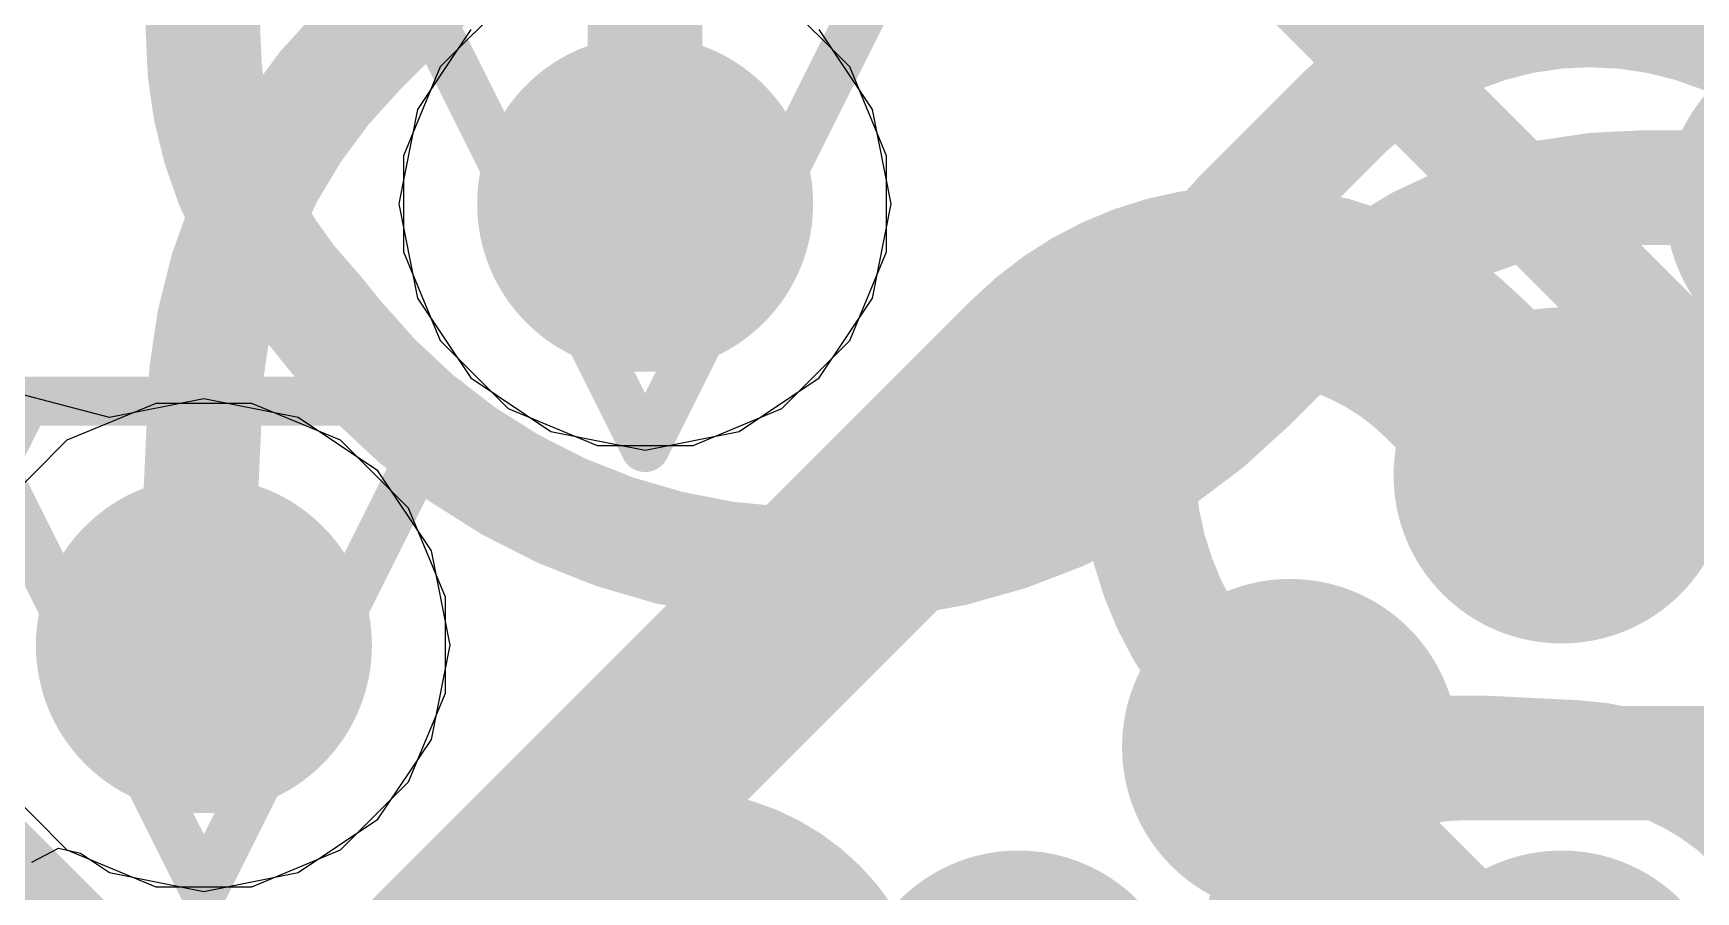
# Model space of a CAD drawing. Header units: inches. Extents: x -6 to 283, y -12 to 154.
# Drawn here: x 59.746 to 61.477, y 5.721 to 6.615 of the extents above; entities that cross this region are included whole.
import ezdxf

# ---------------------------------------------------------------- set-up
doc = ezdxf.new("R2010")
doc.units = ezdxf.units.IN
for name, color, linetype in [('Bottom Layer', 5, 'Continuous'), ('Drill Drawing', 1, 'Continuous'), ('GND-1', 16, 'Continuous'), ('GND-2', 90, 'Continuous'), ('GND-3', 216, 'Continuous'), ('GND-4', 54, 'Continuous'), ('PWR-1', 156, 'Continuous'), ('PWR-2', 130, 'Continuous'), ('Signal L1', 76, 'Continuous'), ('Signal L2', 6, 'Continuous'), ('Top Layer', 1, 'Continuous'), ('Top Paste', 8, 'Continuous'), ('Top Solder', 216, 'Continuous'), ('Via Holes', 16, 'Continuous')]:
    doc.layers.add(name, color=color, linetype=linetype)

# ---------------------------------------------------------------- blocks, each defined once
blk = doc.blocks.new('BGA_565_15_5_14_4__57')
at = {"layer": 'Top Layer'}
h = blk.add_hatch(color=1, dxfattribs=at)
edge = h.paths.add_edge_path()
edge.add_arc((-3.40000082, 6.399999899999999), 0.12499848, 0, 360)
h = blk.add_hatch(color=1, dxfattribs=at)
edge = h.paths.add_edge_path()
edge.add_arc((-2.99999908, 6.399999899999999), 0.12499848, 0, 360)
h = blk.add_hatch(color=1, dxfattribs=at)
edge = h.paths.add_edge_path()
edge.add_arc((-2.9250005, 5.52500038), 0.12499848, 0, 360)
h = blk.add_hatch(color=1, dxfattribs=at)
edge = h.paths.add_edge_path()
edge.add_arc((-2.27499926, 5.52500038), 0.12499848, 0, 360)
at = {"layer": 'Top Paste'}
h = blk.add_hatch(color=8, dxfattribs=at)
edge = h.paths.add_edge_path()
edge.add_arc((-3.40000082, 6.399999899999999), 0.12499848, 0, 360)
h = blk.add_hatch(color=8, dxfattribs=at)
edge = h.paths.add_edge_path()
edge.add_arc((-2.99999908, 6.399999899999999), 0.12499848, 0, 360)
h = blk.add_hatch(color=8, dxfattribs=at)
edge = h.paths.add_edge_path()
edge.add_arc((-2.9250005, 5.52500038), 0.12499848, 0, 360)
h = blk.add_hatch(color=8, dxfattribs=at)
edge = h.paths.add_edge_path()
edge.add_arc((-2.27499926, 5.52500038), 0.12499848, 0, 360)
at = {"layer": 'Top Solder'}
h = blk.add_hatch(color=216, dxfattribs=at)
edge = h.paths.add_edge_path()
edge.add_arc((-2.99999908, 6.7999991), 0.17499838, 0, 360)
h = blk.add_hatch(color=216, dxfattribs=at)
edge = h.paths.add_edge_path()
edge.add_arc((-3.80000002, 6.399999899999999), 0.17499838, 0, 360)
h = blk.add_hatch(color=216, dxfattribs=at)
edge = h.paths.add_edge_path()
edge.add_arc((-3.40000082, 6.399999899999999), 0.17499838, 0, 360)
h = blk.add_hatch(color=216, dxfattribs=at)
edge = h.paths.add_edge_path()
edge.add_arc((-2.99999908, 6.399999899999999), 0.17499838, 0, 360)
h = blk.add_hatch(color=216, dxfattribs=at)
edge = h.paths.add_edge_path()
edge.add_arc((-2.59999988, 6.399999899999999), 0.17499838, 0, 360)
h = blk.add_hatch(color=216, dxfattribs=at)
edge = h.paths.add_edge_path()
edge.add_arc((-2.9250005, 5.52500038), 0.17499838, 0, 360)
h = blk.add_hatch(color=216, dxfattribs=at)
edge = h.paths.add_edge_path()
edge.add_arc((-2.27499926, 5.52500038), 0.17499838, 0, 360)

msp = doc.modelspace()

# ---------------------------------------------------------------- hatches: boundary and pattern name
at = {"layer": 'Bottom Layer'}
h = msp.add_hatch(color=5, dxfattribs=at)
edge = h.paths.add_edge_path()
edge.add_arc((60.38287644, 6.43749792), 0.1499997, 0, 360)
h = msp.add_hatch(color=5, dxfattribs=at)
edge = h.paths.add_edge_path()
edge.add_arc((59.92325582, 5.977877299999999), 0.1499997, 0, 360)
at = {"layer": 'GND-1'}
h = msp.add_hatch(color=16, dxfattribs=at)
edge = h.paths.add_edge_path()
edge.add_arc((60.38287644, 6.43749792), 0.1499997, 0, 360)
h = msp.add_hatch(color=16, dxfattribs=at)
edge = h.paths.add_edge_path()
edge.add_arc((59.92325582, 5.977877299999999), 0.1499997, 0, 360)
at = {"layer": 'GND-2'}
h = msp.add_hatch(color=90, dxfattribs=at)
edge = h.paths.add_edge_path()
edge.add_arc((60.38287644, 6.43749792), 0.1499997, 0, 360)
h = msp.add_hatch(color=90, dxfattribs=at)
edge = h.paths.add_edge_path()
edge.add_arc((59.92325582, 5.977877299999999), 0.1499997, 0, 360)
at = {"layer": 'GND-3'}
h = msp.add_hatch(color=216, dxfattribs=at)
edge = h.paths.add_edge_path()
edge.add_arc((60.38287644, 6.43749792), 0.1499997, 0, 360)
h = msp.add_hatch(color=216, dxfattribs=at)
edge = h.paths.add_edge_path()
edge.add_arc((59.92325582, 5.977877299999999), 0.1499997, 0, 360)
at = {"layer": 'GND-4'}
h = msp.add_hatch(color=54, dxfattribs=at)
edge = h.paths.add_edge_path()
edge.add_arc((60.38287644, 6.43749792), 0.1499997, 0, 360)
h = msp.add_hatch(color=54, dxfattribs=at)
edge = h.paths.add_edge_path()
edge.add_arc((59.92325582, 5.977877299999999), 0.1499997, 0, 360)
at = {"layer": 'PWR-1'}
h = msp.add_hatch(color=156, dxfattribs=at)
edge = h.paths.add_edge_path()
edge.add_arc((60.38287644, 6.43749792), 0.1499997, 0, 360)
h = msp.add_hatch(color=156, dxfattribs=at)
edge = h.paths.add_edge_path()
edge.add_arc((59.92325582, 5.977877299999999), 0.1499997, 0, 360)
at = {"layer": 'PWR-2'}
h = msp.add_hatch(color=130, dxfattribs=at)
edge = h.paths.add_edge_path()
edge.add_arc((60.38287644, 6.43749792), 0.1499997, 0, 360)
h = msp.add_hatch(color=130, dxfattribs=at)
edge = h.paths.add_edge_path()
edge.add_arc((59.92325582, 5.977877299999999), 0.1499997, 0, 360)
at = {"layer": 'Signal L1'}
h = msp.add_hatch(color=76, dxfattribs=at)
edge = h.paths.add_edge_path()
edge.add_arc((60.38287644, 6.43749792), 0.1499997, 0, 360)
h = msp.add_hatch(color=76, dxfattribs=at)
edge = h.paths.add_edge_path()
edge.add_arc((59.92325582, 5.977877299999999), 0.1499997, 0, 360)
at = {"layer": 'Signal L2'}
h = msp.add_hatch(color=6, dxfattribs=at)
edge = h.paths.add_edge_path()
edge.add_arc((60.38287644, 6.43749792), 0.1499997, 0, 360)
h = msp.add_hatch(color=6, dxfattribs=at)
edge = h.paths.add_edge_path()
edge.add_arc((59.92325582, 5.977877299999999), 0.1499997, 0, 360)
at = {"layer": 'Top Layer'}
h = msp.add_hatch(color=1, dxfattribs=at)
edge = h.paths.add_edge_path()
edge.add_arc((60.38287644, 6.43749792), 0.1499997, 0, 360)
h = msp.add_hatch(color=1, dxfattribs=at)
edge = h.paths.add_edge_path()
edge.add_arc((59.92325582, 5.977877299999999), 0.1499997, 0, 360)
at = {"layer": 'Via Holes'}
h = msp.add_hatch(color=7, dxfattribs=at)
edge = h.paths.add_edge_path()
edge.add_arc((60.38287644, 6.43749792), 0.07499858, 0, 360)
h = msp.add_hatch(color=7, dxfattribs=at)
edge = h.paths.add_edge_path()
edge.add_arc((59.92325582, 5.977877299999999), 0.07499858, 0, 360)

# ---------------------------------------------------------------- linework, layer by layer
at = {"layer": 'Bottom Layer'}
msp.add_lwpolyline([(60.84249706, 6.89711854, 0.10668, 0.10668, 0), (62.14039641999999, 5.59921156, 0.10668, 0.10668, 0)], format="xyseb", dxfattribs=at)
at = {"layer": 'Drill Drawing'}
for points in [[(60.12887644, 6.691497919999999, 0.0508, 0.0508, 0), (60.38287644, 6.18349792, 0.0508, 0.0508, 0)], [(60.38287644, 6.18349792, 0.0508, 0.0508, 0), (60.63687644, 6.691497919999999, 0.0508, 0.0508, 0)], [(59.22644746, 6.2263147, 0.0508, 0.0508, 0), (59.73444746, 6.2263147, 0.0508, 0.0508, 0)], [(59.48044745999999, 5.7183147, 0.0508, 0.0508, 0), (59.73444746, 6.2263147, 0.0508, 0.0508, 0)], [(59.66925582, 6.2318773, 0.0508, 0.0508, 0), (60.17725582, 6.2318773, 0.0508, 0.0508, 0)], [(59.66925582, 6.2318773, 0.0508, 0.0508, 0), (59.92325582, 5.7238773, 0.0508, 0.0508, 0)], [(59.92325582, 5.7238773, 0.0508, 0.0508, 0), (60.17725582, 6.2318773, 0.0508, 0.0508, 0)]]:
    msp.add_lwpolyline(points, format="xyseb", dxfattribs=at)
for points in [[(59.72174746, 6.2263147, 0.0254, 0.0254, 1), (59.74714745999999, 6.2263147, 0.0254, 0.0254, 1)], [(59.72174746, 6.2263147, 0.0254, 0.0254, 1), (59.74714745999999, 6.2263147, 0.0254, 0.0254, 1)], [(60.16455581999999, 6.2318773, 0.0254, 0.0254, 1), (60.18995582, 6.2318773, 0.0254, 0.0254, 1)], [(60.16455581999999, 6.2318773, 0.0254, 0.0254, 1), (60.18995582, 6.2318773, 0.0254, 0.0254, 1)], [(60.37017644, 6.18349792, 0.0254, 0.0254, 1), (60.39557644, 6.18349792, 0.0254, 0.0254, 1)], [(60.37017644, 6.18349792, 0.0254, 0.0254, 1), (60.39557644, 6.18349792, 0.0254, 0.0254, 1)], [(59.91055582, 5.7238773, 0.0254, 0.0254, 1), (59.93595582, 5.7238773, 0.0254, 0.0254, 1)], [(59.91055582, 5.7238773, 0.0254, 0.0254, 1), (59.93595582, 5.7238773, 0.0254, 0.0254, 1)]]:
    msp.add_lwpolyline(points, format="xyseb", close=True, dxfattribs=at)
at = {"layer": 'GND-1'}
for p, q in [((60.24035703999999, 6.650794419999999), (60.16957993999999, 6.58001732)), ((60.59617294, 6.58001732), (60.52539583999999, 6.650794419999999)), ((60.16957993999999, 6.58001732), (60.13127674, 6.48754354)), ((60.63447613999999, 6.48754354), (60.59617294, 6.58001732)), ((60.13127674, 6.48754354), (60.13127674, 6.3874523)), ((60.63447613999999, 6.3874523), (60.63447613999999, 6.48754354)), ((60.13127674, 6.3874523), (60.16957993999999, 6.29497852)), ((60.59617294, 6.29497852), (60.63447613999999, 6.3874523)), ((60.16957993999999, 6.29497852), (60.24035703999999, 6.22420142)), ((60.52539583999999, 6.22420142), (60.59617294, 6.29497852)), ((59.87321019999999, 6.229476999999999), (59.78073642, 6.1911738)), ((59.97330144, 6.229476999999999), (59.87321019999999, 6.229476999999999)), ((60.06577521999999, 6.1911738), (59.97330144, 6.229476999999999)), ((60.24035703999999, 6.22420142), (60.33283082, 6.185898219999999)), ((60.43292206, 6.185898219999999), (60.52539583999999, 6.22420142)), ((59.78073642, 6.1911738), (59.70995932, 6.1203967)), ((60.13655231999999, 6.1203967), (60.06577521999999, 6.1911738)), ((60.33283082, 6.185898219999999), (60.43292206, 6.185898219999999)), ((60.17485552, 6.02792292), (60.13655231999999, 6.1203967)), ((60.17485552, 5.92783168), (60.17485552, 6.02792292)), ((60.13655231999999, 5.8353579), (60.17485552, 5.92783168)), ((59.70995932, 5.8353579), (59.78073642, 5.764580799999999)), ((60.06577521999999, 5.764580799999999), (60.13655231999999, 5.8353579)), ((59.78073642, 5.764580799999999), (59.87321019999999, 5.7262776)), ((59.97330144, 5.7262776), (60.06577521999999, 5.764580799999999)), ((59.87321019999999, 5.7262776), (59.97330144, 5.7262776))]:
    msp.add_line(p, q, dxfattribs=at)
at = {"layer": 'GND-2'}
for p, q in [((60.24035703999999, 6.650794419999999), (60.16957993999999, 6.58001732)), ((60.59617294, 6.58001732), (60.52539583999999, 6.650794419999999)), ((60.16957993999999, 6.58001732), (60.13127674, 6.48754354)), ((60.63447613999999, 6.48754354), (60.59617294, 6.58001732)), ((60.13127674, 6.48754354), (60.13127674, 6.3874523)), ((60.63447613999999, 6.3874523), (60.63447613999999, 6.48754354)), ((60.13127674, 6.3874523), (60.16957993999999, 6.29497852)), ((60.59617294, 6.29497852), (60.63447613999999, 6.3874523)), ((60.16957993999999, 6.29497852), (60.24035703999999, 6.22420142)), ((60.52539583999999, 6.22420142), (60.59617294, 6.29497852)), ((59.87321019999999, 6.229476999999999), (59.78073642, 6.1911738)), ((59.97330144, 6.229476999999999), (59.87321019999999, 6.229476999999999)), ((60.06577521999999, 6.1911738), (59.97330144, 6.229476999999999)), ((60.24035703999999, 6.22420142), (60.33283082, 6.185898219999999)), ((60.43292206, 6.185898219999999), (60.52539583999999, 6.22420142)), ((59.78073642, 6.1911738), (59.70995932, 6.1203967)), ((60.13655231999999, 6.1203967), (60.06577521999999, 6.1911738)), ((60.33283082, 6.185898219999999), (60.43292206, 6.185898219999999)), ((60.17485552, 6.02792292), (60.13655231999999, 6.1203967)), ((60.17485552, 5.92783168), (60.17485552, 6.02792292)), ((60.13655231999999, 5.8353579), (60.17485552, 5.92783168)), ((59.70995932, 5.8353579), (59.78073642, 5.764580799999999)), ((60.06577521999999, 5.764580799999999), (60.13655231999999, 5.8353579)), ((59.78073642, 5.764580799999999), (59.87321019999999, 5.7262776)), ((59.97330144, 5.7262776), (60.06577521999999, 5.764580799999999)), ((59.87321019999999, 5.7262776), (59.97330144, 5.7262776))]:
    msp.add_line(p, q, dxfattribs=at)
at = {"layer": 'GND-3'}
for p, q in [((60.24035703999999, 6.650794419999999), (60.16957993999999, 6.58001732)), ((60.59617294, 6.58001732), (60.52539583999999, 6.650794419999999)), ((60.16957993999999, 6.58001732), (60.13127674, 6.48754354)), ((60.63447613999999, 6.48754354), (60.59617294, 6.58001732)), ((60.13127674, 6.48754354), (60.13127674, 6.3874523)), ((60.63447613999999, 6.3874523), (60.63447613999999, 6.48754354)), ((60.13127674, 6.3874523), (60.16957993999999, 6.29497852)), ((60.59617294, 6.29497852), (60.63447613999999, 6.3874523)), ((60.16957993999999, 6.29497852), (60.24035703999999, 6.22420142)), ((60.52539583999999, 6.22420142), (60.59617294, 6.29497852)), ((59.87321019999999, 6.229476999999999), (59.78073642, 6.1911738)), ((59.97330144, 6.229476999999999), (59.87321019999999, 6.229476999999999)), ((60.06577521999999, 6.1911738), (59.97330144, 6.229476999999999)), ((60.24035703999999, 6.22420142), (60.33283082, 6.185898219999999)), ((60.43292206, 6.185898219999999), (60.52539583999999, 6.22420142)), ((59.78073642, 6.1911738), (59.70995932, 6.1203967)), ((60.13655231999999, 6.1203967), (60.06577521999999, 6.1911738)), ((60.33283082, 6.185898219999999), (60.43292206, 6.185898219999999)), ((60.17485552, 6.02792292), (60.13655231999999, 6.1203967)), ((60.17485552, 5.92783168), (60.17485552, 6.02792292)), ((60.13655231999999, 5.8353579), (60.17485552, 5.92783168)), ((59.70995932, 5.8353579), (59.78073642, 5.764580799999999)), ((60.06577521999999, 5.764580799999999), (60.13655231999999, 5.8353579)), ((59.78073642, 5.764580799999999), (59.87321019999999, 5.7262776)), ((59.97330144, 5.7262776), (60.06577521999999, 5.764580799999999)), ((59.87321019999999, 5.7262776), (59.97330144, 5.7262776))]:
    msp.add_line(p, q, dxfattribs=at)
at = {"layer": 'GND-4'}
for p, q in [((60.24035703999999, 6.650794419999999), (60.16957993999999, 6.58001732)), ((60.59617294, 6.58001732), (60.52539583999999, 6.650794419999999)), ((60.16957993999999, 6.58001732), (60.13127674, 6.48754354)), ((60.63447613999999, 6.48754354), (60.59617294, 6.58001732)), ((60.13127674, 6.48754354), (60.13127674, 6.3874523)), ((60.63447613999999, 6.3874523), (60.63447613999999, 6.48754354)), ((60.13127674, 6.3874523), (60.16957993999999, 6.29497852)), ((60.59617294, 6.29497852), (60.63447613999999, 6.3874523)), ((60.16957993999999, 6.29497852), (60.24035703999999, 6.22420142)), ((60.52539583999999, 6.22420142), (60.59617294, 6.29497852)), ((59.87321019999999, 6.229476999999999), (59.78073642, 6.1911738)), ((59.97330144, 6.229476999999999), (59.87321019999999, 6.229476999999999)), ((60.06577521999999, 6.1911738), (59.97330144, 6.229476999999999)), ((60.24035703999999, 6.22420142), (60.33283082, 6.185898219999999)), ((60.43292206, 6.185898219999999), (60.52539583999999, 6.22420142)), ((59.78073642, 6.1911738), (59.70995932, 6.1203967)), ((60.13655231999999, 6.1203967), (60.06577521999999, 6.1911738)), ((60.33283082, 6.185898219999999), (60.43292206, 6.185898219999999)), ((60.17485552, 6.02792292), (60.13655231999999, 6.1203967)), ((60.17485552, 5.92783168), (60.17485552, 6.02792292)), ((60.13655231999999, 5.8353579), (60.17485552, 5.92783168)), ((59.70995932, 5.8353579), (59.78073642, 5.764580799999999)), ((60.06577521999999, 5.764580799999999), (60.13655231999999, 5.8353579)), ((59.78073642, 5.764580799999999), (59.87321019999999, 5.7262776)), ((59.97330144, 5.7262776), (60.06577521999999, 5.764580799999999)), ((59.87321019999999, 5.7262776), (59.97330144, 5.7262776))]:
    msp.add_line(p, q, dxfattribs=at)
at = {"layer": 'PWR-1'}
for p, q in [((60.20148234, 6.61889202), (60.14587411999999, 6.535666379999999)), ((60.61987876, 6.535666379999999), (60.56427054, 6.61889202)), ((60.14587411999999, 6.535666379999999), (60.1263466, 6.43749792)), ((60.63940628, 6.43749792), (60.61987876, 6.535666379999999)), ((60.1263466, 6.43749792), (60.14587411999999, 6.339329459999999)), ((60.61987876, 6.339329459999999), (60.63940628, 6.43749792)), ((60.14587411999999, 6.339329459999999), (60.20148234, 6.25610382)), ((60.56427054, 6.25610382), (60.61987876, 6.339329459999999)), ((60.20148234, 6.25610382), (60.28470797999999, 6.2004956)), ((60.48104489999999, 6.2004956), (60.56427054, 6.25610382)), ((59.8250899, 6.21487962), (59.71906267999999, 6.24275358)), ((59.92325582, 6.23440714), (59.8250899, 6.21487962)), ((60.02142428, 6.21487962), (59.92325582, 6.23440714)), ((60.10464992, 6.1592714), (60.02142428, 6.21487962)), ((60.28470797999999, 6.2004956), (60.38287644, 6.18096808)), ((60.38287644, 6.18096808), (60.48104489999999, 6.2004956)), ((60.16025814, 6.07604576), (60.10464992, 6.1592714)), ((60.17978565999999, 5.977877299999999), (60.16025814, 6.07604576)), ((60.16025814, 5.87970884), (60.17978565999999, 5.977877299999999)), ((60.10464992, 5.7964832), (60.16025814, 5.87970884)), ((60.02142428, 5.740874979999999), (60.10464992, 5.7964832)), ((59.74419597999999, 5.7516522), (59.77203184, 5.766249579999999)), ((59.77203184, 5.766249579999999), (59.79470641999999, 5.761174659999999)), ((59.79470641999999, 5.761174659999999), (59.82508735999999, 5.740874979999999)), ((59.82508735999999, 5.740874979999999), (59.92325582, 5.72134746)), ((59.92325582, 5.72134746), (60.02142428, 5.740874979999999))]:
    msp.add_line(p, q, dxfattribs=at)
at = {"layer": 'PWR-2'}
for p, q in [((60.20148234, 6.61889202), (60.14587411999999, 6.535666379999999)), ((60.61987876, 6.535666379999999), (60.56427054, 6.61889202)), ((60.14587411999999, 6.535666379999999), (60.1263466, 6.43749792)), ((60.63940628, 6.43749792), (60.61987876, 6.535666379999999)), ((60.1263466, 6.43749792), (60.14587411999999, 6.339329459999999)), ((60.61987876, 6.339329459999999), (60.63940628, 6.43749792)), ((60.14587411999999, 6.339329459999999), (60.20148234, 6.25610382)), ((60.56427054, 6.25610382), (60.61987876, 6.339329459999999)), ((60.20148234, 6.25610382), (60.28470797999999, 6.2004956)), ((60.48104489999999, 6.2004956), (60.56427054, 6.25610382)), ((59.8250899, 6.21487962), (59.71906267999999, 6.24275358)), ((59.92325582, 6.23440714), (59.8250899, 6.21487962)), ((60.02142428, 6.21487962), (59.92325582, 6.23440714)), ((60.10464992, 6.1592714), (60.02142428, 6.21487962)), ((60.28470797999999, 6.2004956), (60.38287644, 6.18096808)), ((60.38287644, 6.18096808), (60.48104489999999, 6.2004956)), ((60.16025814, 6.07604576), (60.10464992, 6.1592714)), ((60.17978565999999, 5.977877299999999), (60.16025814, 6.07604576)), ((60.16025814, 5.87970884), (60.17978565999999, 5.977877299999999)), ((60.10464992, 5.7964832), (60.16025814, 5.87970884)), ((60.02142428, 5.740874979999999), (60.10464992, 5.7964832)), ((59.74419597999999, 5.7516522), (59.77203184, 5.766249579999999)), ((59.77203184, 5.766249579999999), (59.79470641999999, 5.761174659999999)), ((59.79470641999999, 5.761174659999999), (59.82508735999999, 5.740874979999999)), ((59.82508735999999, 5.740874979999999), (59.92325582, 5.72134746)), ((59.92325582, 5.72134746), (60.02142428, 5.740874979999999))]:
    msp.add_line(p, q, dxfattribs=at)
at = {"layer": 'Signal L1'}
for points in [[(60.08534083999999, 6.598338339999999, 0.11938, 0.11938, 0), (60.88188991999999, 7.394887419999999, 0.11938, 0.11938, 0)], [(61.11294863999999, 6.534170319999999, 0.11938, 0.11938, -0.1989105301327129), (61.36701214, 6.6394076, 0.11938, 0.11938, 0)], [(61.36701214, 6.6394076, 0.11938, 0.11938, -0.1989113123119046), (61.62617596, 6.532054499999999, 0.11938, 0.11938, 0)], [(59.92327868, 6.207086899999999, 0.11938, 0.11938, -0.198912367379658), (60.08534083999999, 6.598335799999999, 0.11938, 0.11938, 0)], [(61.0013639, 6.42258558, 0.11938, 0.11938, 0), (61.11294863999999, 6.534170319999999, 0.11938, 0.11938, 0)], [(60.89612915999999, 6.169868279999999, 0.11938, 0.11938, -0.197936982173165), (61.0013639, 6.42258558, 0.11938, 0.11938, 0)], [(59.91205441999999, 5.9628659, 0.11938, 0.11938, 0), (59.92312373999999, 6.20046512, 0.11938, 0.11938, 0)], [(59.92327868, 6.207086899999999, 0.11938, 0.11938, -0.01164256249218808), (59.92312373999999, 6.20046512, 0.11938, 0.11938, 0)], [(60.99990594, 5.9188985, 0.11938, 0.11938, -0.2006016698998631), (60.89612662, 6.169868279999999, 0.11938, 0.11938, 0)], [(60.99990847999999, 5.9188985, 0.11938, 0.11938, 0), (61.32692586, 5.59187604, 0.11938, 0.11938, 0)]]:
    msp.add_lwpolyline(points, format="xyseb", dxfattribs=at)
for points in [[(61.33716714, 6.6394076, 0.05969, 0.05969, 1), (61.39685713999999, 6.6394076, 0.05969, 0.05969, 1)], [(61.33716714, 6.6394076, 0.05969, 0.05969, 1), (61.39685713999999, 6.6394076, 0.05969, 0.05969, 1)], [(60.05549584, 6.598338339999999, 0.05969, 0.05969, 1), (60.11518584, 6.598338339999999, 0.05969, 0.05969, 1)], [(60.05549584, 6.598335799999999, 0.05969, 0.05969, 1), (60.11518584, 6.598335799999999, 0.05969, 0.05969, 1)], [(61.08310364, 6.534170319999999, 0.05969, 0.05969, 1), (61.14279363999999, 6.534170319999999, 0.05969, 0.05969, 1)], [(61.08310364, 6.534170319999999, 0.05969, 0.05969, 1), (61.14279363999999, 6.534170319999999, 0.05969, 0.05969, 1)], [(60.97151889999999, 6.42258558, 0.05969, 0.05969, 1), (61.0312089, 6.42258558, 0.05969, 0.05969, 1)], [(60.97151889999999, 6.42258558, 0.05969, 0.05969, 1), (61.0312089, 6.42258558, 0.05969, 0.05969, 1)], [(59.89327873999999, 6.20046512, 0.05969, 0.05969, 1), (59.95296874, 6.20046512, 0.05969, 0.05969, 1)], [(59.89327873999999, 6.20046512, 0.05969, 0.05969, 1), (59.95296874, 6.20046512, 0.05969, 0.05969, 1)], [(59.89343368, 6.207086899999999, 0.05969, 0.05969, 1), (59.95312368, 6.207086899999999, 0.05969, 0.05969, 1)], [(59.89343368, 6.207086899999999, 0.05969, 0.05969, 1), (59.95312368, 6.207086899999999, 0.05969, 0.05969, 1)], [(60.86628162, 6.169868279999999, 0.05969, 0.05969, 1), (60.92597162, 6.169868279999999, 0.05969, 0.05969, 1)], [(60.86628415999999, 6.169868279999999, 0.05969, 0.05969, 1), (60.92597415999999, 6.169868279999999, 0.05969, 0.05969, 1)], [(59.88220942, 5.9628659, 0.05969, 0.05969, 1), (59.94189942000001, 5.9628659, 0.05969, 0.05969, 1)], [(60.97006094, 5.9188985, 0.05969, 0.05969, 1), (61.02975093999999, 5.9188985, 0.05969, 0.05969, 1)], [(60.97006347999999, 5.9188985, 0.05969, 0.05969, 1), (61.02975348, 5.9188985, 0.05969, 0.05969, 1)]]:
    msp.add_lwpolyline(points, format="xyseb", close=True, dxfattribs=at)
at = {"layer": 'Signal L2'}
for points in [[(59.92249382, 6.614622279999999, 0.11938, 0.11938, 0), (59.92249382, 6.896356539999999, 0.11938, 0.11938, 0)], [(60.38287644, 6.43749792, 0.11938, 0.11938, 0), (60.38287644, 6.742201399999999, 0.11938, 0.11938, 0)], [(60.03872422, 6.32653802, 0.11938, 0.11938, -0.1941432456187527), (59.92249128, 6.614622279999999, 0.11938, 0.11938, 0)], [(61.0731697, 6.31029218, 0.11938, 0.11938, -0.198912367379658), (61.42091347999999, 6.454333039999999, 0.11938, 0.11938, 0)], [(61.42091347999999, 6.454333039999999, 0.11938, 0.11938, 0), (62.98431649999999, 6.454333039999999, 0.11938, 0.11938, 0)], [(60.03872422, 6.32653802, 0.11938, 0.11938, 0), (60.06147246, 6.298468479999999, 0.11938, 0.11938, 0)], [(61.01175504, 6.24888006, 0.11938, 0.11938, -0.4451017330323641), (60.061475, 6.298468479999999, 0.11938, 0.11938, 0)], [(61.01175504, 6.24888006, 0.11938, 0.11938, 0), (61.0731697, 6.31029218, 0.11938, 0.11938, 0)], [(61.0203885, 5.641721, 0.11938, 0.11938, -0.4142135623730951), (61.2337485, 5.855080999999999, 0.11938, 0.11938, 0)], [(61.23393646, 5.854893039999999, 0.11938, 0.11938, 0), (67.78808642, 5.854893039999999, 0.11938, 0.11938, 0)], [(60.20947572, 5.68240926, 0.11938, 0.11938, -0.198912367379658), (60.41482202, 5.76746624, 0.11938, 0.11938, 0)], [(60.41482202, 5.76746624, 0.11938, 0.11938, 0), (60.41602343999999, 5.76746624, 0.11938, 0.11938, 0)], [(60.41602343999999, 5.76746624, 0.11938, 0.11938, 0), (60.41602598, 5.7674637, 0.11938, 0.11938, 0)], [(60.41602598, 5.76746624, 0.11938, 0.11938, -0.413855213765294), (60.62568773999999, 5.55807118, 0.11938, 0.11938, 0)], [(59.29026749999999, 4.763201039999999, 0.11938, 0.11938, 0), (60.20947572, 5.68240926, 0.11938, 0.11938, 0)]]:
    msp.add_lwpolyline(points, format="xyseb", dxfattribs=at)
for points in [[(59.89264627999999, 6.614622279999999, 0.05969, 0.05969, 1), (59.95233628, 6.614622279999999, 0.05969, 0.05969, 1)], [(59.89264882, 6.614622279999999, 0.05969, 0.05969, 1), (59.95233881999999, 6.614622279999999, 0.05969, 0.05969, 1)], [(61.39106847999999, 6.454333039999999, 0.05969, 0.05969, 1), (61.45075848, 6.454333039999999, 0.05969, 0.05969, 1)], [(61.39106847999999, 6.454333039999999, 0.05969, 0.05969, 1), (61.45075848, 6.454333039999999, 0.05969, 0.05969, 1)], [(60.35303144, 6.43749792, 0.05969, 0.05969, 1), (60.41272143999999, 6.43749792, 0.05969, 0.05969, 1)], [(60.00887922, 6.32653802, 0.05969, 0.05969, 1), (60.06856922, 6.32653802, 0.05969, 0.05969, 1)], [(60.00887922, 6.32653802, 0.05969, 0.05969, 1), (60.06856922, 6.32653802, 0.05969, 0.05969, 1)], [(60.03162746, 6.298468479999999, 0.05969, 0.05969, 1), (60.09131745999999, 6.298468479999999, 0.05969, 0.05969, 1)], [(60.03162999999999, 6.298468479999999, 0.05969, 0.05969, 1), (60.09132, 6.298468479999999, 0.05969, 0.05969, 1)], [(61.0433247, 6.31029218, 0.05969, 0.05969, 1), (61.1030147, 6.31029218, 0.05969, 0.05969, 1)], [(61.0433247, 6.31029218, 0.05969, 0.05969, 1), (61.1030147, 6.31029218, 0.05969, 0.05969, 1)], [(60.98191004, 6.24888006, 0.05969, 0.05969, 1), (61.04160003999999, 6.24888006, 0.05969, 0.05969, 1)], [(60.98191004, 6.24888006, 0.05969, 0.05969, 1), (61.04160003999999, 6.24888006, 0.05969, 0.05969, 1)], [(61.2039035, 5.855080999999999, 0.05969, 0.05969, 1), (61.26359349999999, 5.855080999999999, 0.05969, 0.05969, 1)], [(61.20409145999999, 5.854893039999999, 0.05969, 0.05969, 1), (61.26378145999999, 5.854893039999999, 0.05969, 0.05969, 1)], [(60.38497701999999, 5.76746624, 0.05969, 0.05969, 1), (60.44466701999999, 5.76746624, 0.05969, 0.05969, 1)], [(60.38497701999999, 5.76746624, 0.05969, 0.05969, 1), (60.44466701999999, 5.76746624, 0.05969, 0.05969, 1)], [(60.38617843999999, 5.76746624, 0.05969, 0.05969, 1), (60.44586844, 5.76746624, 0.05969, 0.05969, 1)], [(60.38617843999999, 5.76746624, 0.05969, 0.05969, 1), (60.44586844, 5.76746624, 0.05969, 0.05969, 1)], [(60.38618098, 5.76746624, 0.05969, 0.05969, 1), (60.44587098, 5.76746624, 0.05969, 0.05969, 1)], [(60.38618098, 5.7674637, 0.05969, 0.05969, 1), (60.44587098, 5.7674637, 0.05969, 0.05969, 1)], [(60.17963072, 5.68240926, 0.05969, 0.05969, 1), (60.23932071999999, 5.68240926, 0.05969, 0.05969, 1)], [(60.17963072, 5.68240926, 0.05969, 0.05969, 1), (60.23932071999999, 5.68240926, 0.05969, 0.05969, 1)]]:
    msp.add_lwpolyline(points, format="xyseb", close=True, dxfattribs=at)
at = {"layer": 'Top Layer'}
for points in [[(60.79474506, 6.26530116, 0.2032, 0.2032, -0.198912367379658), (61.01081015999999, 6.354798059999999, 0.2032, 0.2032, 0)], [(61.01081015999999, 6.354798059999999, 0.2032, 0.2032, -0.198912367379658), (61.22687526, 6.26530116, 0.2032, 0.2032, 0)], [(60.11581321999999, 5.586369319999999, 0.2032, 0.2032, 0), (60.79474506, 6.26530116, 0.2032, 0.2032, 0)], [(61.22687526, 6.26530116, 0.2032, 0.2032, 0), (61.33756592, 6.1546105, 0.2032, 0.2032, 0)], [(59.48054652, 5.9612911, 0.127, 0.127, 0), (59.81050013999999, 5.631337479999999, 0.127, 0.127, 0)], [(61.05472422, 5.87176626, 0.10668, 0.10668, 0), (61.26042612, 5.87176626, 0.10668, 0.10668, 0)], [(61.26042612, 5.87176626, 0.10668, 0.10668, 0), (61.35137589999999, 5.86725268, 0.10668, 0.10668, 0)], [(61.35137589999999, 5.86725268, 0.10668, 0.10668, -0.1810001670497344), (61.53072021999999, 5.78979284, 0.10668, 0.10668, 0)], [(60.30299343999999, 5.49228264, 0.1778, 0.1778, -0.3511543973849756), (60.33512952, 5.785451979999999, 0.1778, 0.1778, 0)]]:
    msp.add_lwpolyline(points, format="xyseb", dxfattribs=at)
for points in [[(60.96001016, 6.354798059999999, 0.1016, 0.1016, 1), (61.06161016, 6.354798059999999, 0.1016, 0.1016, 1)], [(60.96001016, 6.354798059999999, 0.1016, 0.1016, 1), (61.06161016, 6.354798059999999, 0.1016, 0.1016, 1)], [(60.74394505999999, 6.26530116, 0.1016, 0.1016, 1), (60.84554505999999, 6.26530116, 0.1016, 0.1016, 1)], [(60.74394505999999, 6.26530116, 0.1016, 0.1016, 1), (60.84554505999999, 6.26530116, 0.1016, 0.1016, 1)], [(61.17607525999999, 6.26530116, 0.1016, 0.1016, 1), (61.27767526, 6.26530116, 0.1016, 0.1016, 1)], [(61.17607525999999, 6.26530116, 0.1016, 0.1016, 1), (61.27767526, 6.26530116, 0.1016, 0.1016, 1)], [(61.28676591999999, 6.1546105, 0.1016, 0.1016, 1), (61.38836591999999, 6.1546105, 0.1016, 0.1016, 1)], [(61.02805421999999, 5.87176626, 0.05333999999999999, 0.05333999999999999, 1), (61.08139421999999, 5.87176626, 0.05333999999999999, 0.05333999999999999, 1)], [(61.23375612, 5.87176626, 0.05333999999999999, 0.05333999999999999, 1), (61.28709611999999, 5.87176626, 0.05333999999999999, 0.05333999999999999, 1)], [(61.23375612, 5.87176626, 0.05333999999999999, 0.05333999999999999, 1), (61.28709611999999, 5.87176626, 0.05333999999999999, 0.05333999999999999, 1)], [(61.3247059, 5.86725268, 0.05333999999999999, 0.05333999999999999, 1), (61.3780459, 5.86725268, 0.05333999999999999, 0.05333999999999999, 1)], [(61.3247059, 5.86725268, 0.05333999999999999, 0.05333999999999999, 1), (61.3780459, 5.86725268, 0.05333999999999999, 0.05333999999999999, 1)], [(60.29067951999999, 5.785451979999999, 0.08889999999999999, 0.08889999999999999, 1), (60.37957952, 5.785451979999999, 0.08889999999999999, 0.08889999999999999, 1)]]:
    msp.add_lwpolyline(points, format="xyseb", close=True, dxfattribs=at)

# ---------------------------------------------------------------- block references
at = {"rotation": 225}
msp.add_blockref('BGA_565_15_5_14_4__57', (54.40792014, 8.2759296), dxfattribs=at)

doc.saveas('drawing.dxf')
